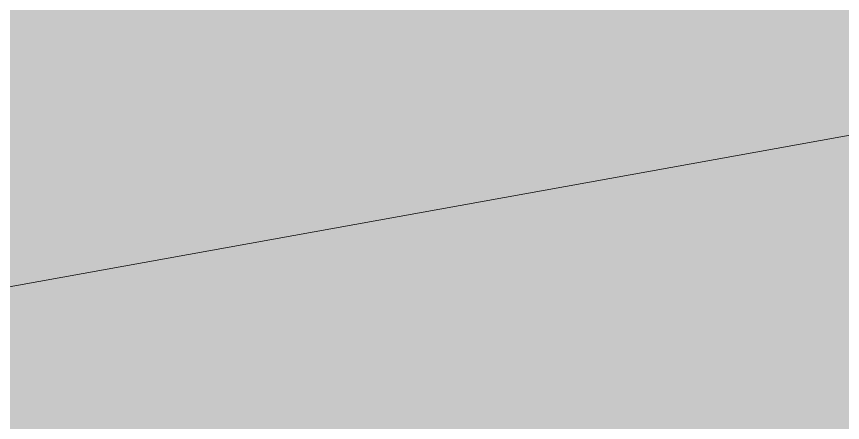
# Model space of a CAD drawing. Header units: inches. Extents: x -23445 to -52, y -314 to 853.
# Drawn here: x -18765.4 to -18695.8, y -41.2 to -7 of the extents above; entities that cross this region are included whole.
import ezdxf

# ---------------------------------------------------------------- set-up
doc = ezdxf.new("R2010")
doc.units = ezdxf.units.IN
doc.header["$MEASUREMENT"] = 0
doc.layers.add('A-ANNO-IDEN', color=131, linetype='Continuous', lineweight=9)
doc.layers.add('C-TOPO', color=7, linetype='Continuous', lineweight=9)

msp = doc.modelspace()

# ---------------------------------------------------------------- hatches: boundary and pattern name
at = {"layer": 'C-TOPO'}
h = msp.add_hatch(dxfattribs=at)
h.set_pattern_fill('FP_13', color=256, style=0, pattern_type=2)
h.set_pattern_definition([(0, (-33524.074, 67.247), (48, 48), [48, -48]), (0, (-33524.074, 85.247), (48, 48), [48, -48]), (0, (-33524.074, 103.247), (48, 48), [48, -48]), (90, (-33518.074, 109.247), (-48, 48), [48, -48]), (90, (-33500.074, 109.247), (-48, 48), [48, -48]), (90, (-33482.074, 109.247), (-48, 48), [48, -48])])
h.paths.add_polyline_path([(-18929.50562, -79.828), (-14623.67762, -79.828), (-14623.67762, -48), (-14636.67762, -48), (-14636.67762, -36), (-14631.67762, -36), (-14631.67762, -6), (-17740.05262, -6), (-17755.90955, -6.33035), (-17853.2024, -6.3198), (-17872.67762, -6), (-17872.67762, -12), (-17953.80262, -12), (-17953.80262, -6), (-18221.05262, -6), (-18221.05262, -12), (-18302.80262, -12), (-18302.80262, -6), (-18838.42762, -6), (-18838.42762, -36), (-18835.42762, -36), (-18835.42762, -48), (-18853.42762, -48), (-18853.42762, -36), (-18852.42762, -35.97606), (-18852.42762, 0), (-18929.50562, 0), (-18929.50562, -6.95548)], flags=0)
h.paths.add_polyline_path([(-17806.53762, -0.3198), (-17755.40285, -0.3198), (-17740.05262, 0), (-17868.55262, 0), (-17853.2024, -0.3198)], flags=0)

# ---------------------------------------------------------------- linework, layer by layer
at = {"layer": 'A-ANNO-IDEN', "color": 153}
msp.add_line((-18469.70869, 23.67274), (-19055.50059, -82.03779), dxfattribs=at)

doc.saveas('drawing.dxf')
